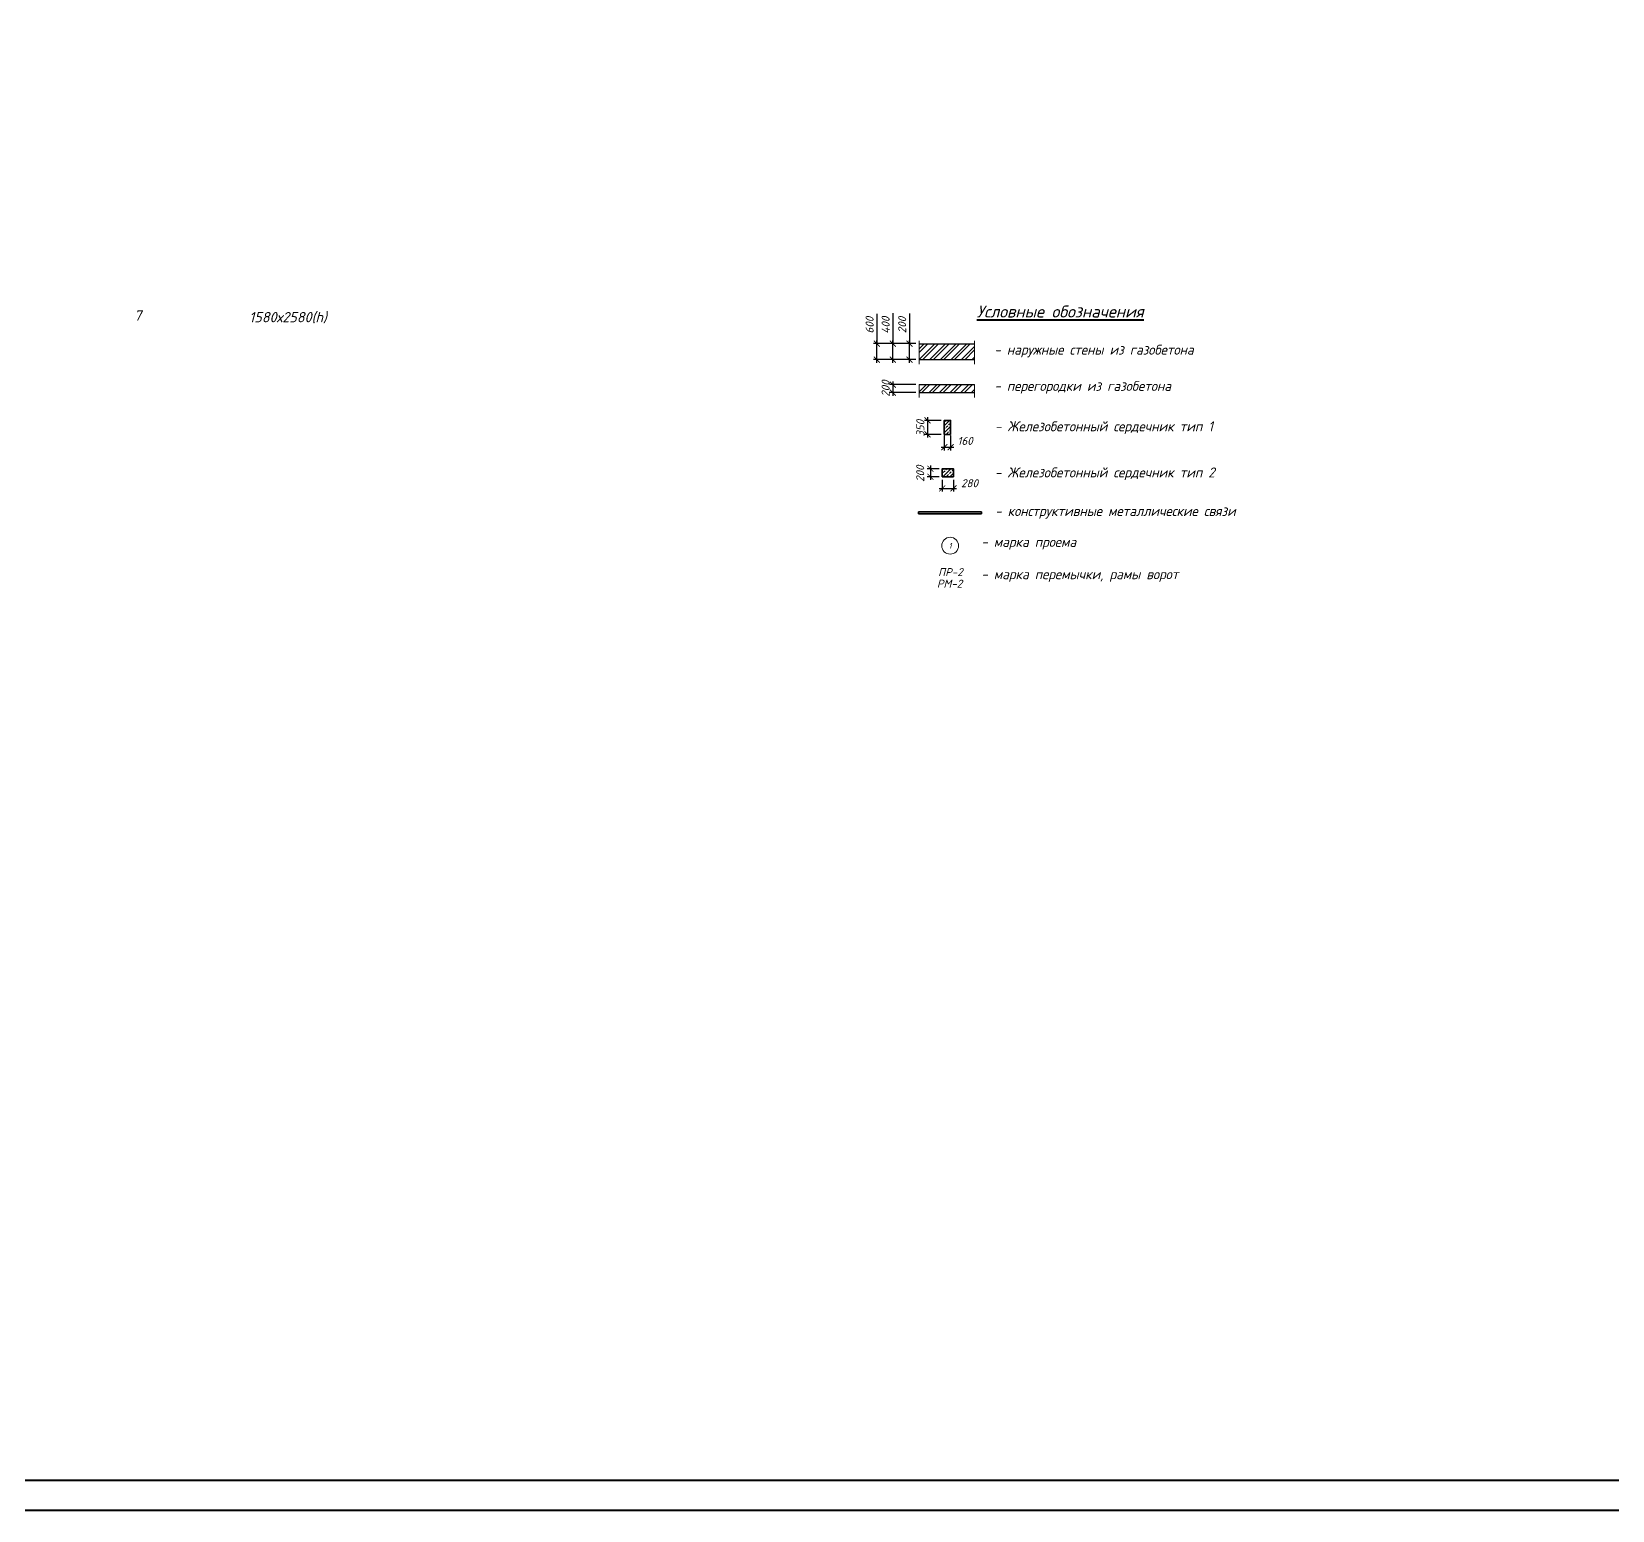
# Model space of a CAD drawing. Header units: millimetres. Extents: x -238377 to -11282, y -123214 to -44846.
# Drawn here: x -164343 to -124830, y -123214 to -86246 of the extents above; entities that cross this region are included whole.
import ezdxf
from ezdxf.enums import TextEntityAlignment as Align

# ---------------------------------------------------------------- set-up
doc = ezdxf.new("R2010")
doc.units = ezdxf.units.MM
doc.header["$MEASUREMENT"] = 0
doc.layers.get('0').update_dxf_attribs({"lineweight": 5})
doc.layers.add('#Hatch', color=252, linetype='Continuous', lineweight=5, true_color=0x696969)
for name, color, linetype, lineweight in [('#Бетон', 10, 'Continuous', 35), ('0_Ном._пера__99', 7, 'Continuous', 40), ('k_ Рамка', 7, 'Continuous', 50), ('размеры', 7, 'Continuous', 5), ('чертеж_Ном._пера__98', 7, 'Continuous', 35)]:
    doc.layers.add(name, color=color, linetype=linetype, lineweight=lineweight)
for name, color, linetype in [('#стены наруж', 7, 'Continuous'), ('текст', 7, 'Continuous'), ('чертеж', 7, 'Continuous')]:
    doc.layers.add(name, color=color, linetype=linetype)
doc.styles.add('GOST 2.304', font='isocpeui.ttf')
doc.styles.get("Standard").update_dxf_attribs({"font": 'isocpeui.ttf'})
doc.styles.add('STEP PR', font='isocpeui.ttf')
doc.dimstyles.new('STEP', dxfattribs={"dimtxt": 200, "dimasz": 150, "dimexe": 80, "dimexo": 80, "dimgap": 80, "dimtad": 1, "dimdec": 0, "dimzin": 0, "dimdsep": 46, "dimtxsty": 'Standard', "dimblk": 'ARCHTICK', "dimcen": 150, "dimdle": 80, "dimadec": 0, "dimazin": 0, "dimtfac": 1, "dimtdec": 0, "dimtofl": 0, "dimtmove": 1, "dimatfit": 3, "dimfxl": 1, "dimtolj": 1, "dimtzin": 0, "dimarcsym": 0})

# ---------------------------------------------------------------- blocks, each defined once
blk = doc.blocks.new('_ArchTick')
at = {"color": 0, "linetype": 'ByBlock', "const_width": 0.15}
blk.add_lwpolyline([(-0.5, -0.5), (0.5, 0.5)], dxfattribs=at)
blk = doc.blocks.new('*D244')
at = {"layer": 'Defpoints', "color": 0, "transparency": 16777216}
for p in [(-142816, -94047), (-142159, -94047), (-142159, -94447)]:
    blk.add_point(p, dxfattribs=at)
at = {"layer": 'размеры', "color": 0, "lineweight": -2, "transparency": 16777216}
for p, q in [((-142816, -93288), (-142816, -94047)), ((-142816, -94527), (-142816, -93967)), ((-142239, -94047), (-142896, -94047)), ((-142239, -94447), (-142896, -94447))]:
    blk.add_line(p, q, dxfattribs=at)
at = {"layer": 'размеры', "color": 0, "lineweight": -2, "transparency": 16777216, "xscale": 150, "yscale": 150, "zscale": 150}
for p, rotation in [((-142816, -94047), 90), ((-142816, -94447), 270)]:
    blk.add_blockref('_ArchTick', p, dxfattribs=dict(at, rotation=rotation))
at = {"layer": 'размеры', "color": 0, "transparency": 16777216, "insert": (-142996, -93585), "char_height": 200, "attachment_point": 5, "rotation": 90}
blk.add_mtext('\\A1;400', dxfattribs=at)
blk = doc.blocks.new('*D245')
at = {"layer": 'Defpoints', "color": 0, "lineweight": 0, "transparency": 16777216}
for p in [(-142159, -95070), (-142816, -95270), (-142159, -95270)]:
    blk.add_point(p, dxfattribs=at)
at = {"layer": 'размеры', "color": 0, "lineweight": -2, "transparency": 16777216}
for p, q in [((-142239, -95070), (-142896, -95070)), ((-142816, -94990), (-142816, -95350)), ((-142239, -95270), (-142896, -95270))]:
    blk.add_line(p, q, dxfattribs=at)
at = {"layer": 'размеры', "color": 0, "lineweight": -2, "transparency": 16777216, "xscale": 150, "yscale": 150, "zscale": 150}
for p, rotation in [((-142816, -95070), 90), ((-142816, -95270), 270)]:
    blk.add_blockref('_ArchTick', p, dxfattribs=dict(at, rotation=rotation))
at = {"layer": 'размеры', "color": 0, "transparency": 16777216, "insert": (-142996, -95170), "char_height": 200, "attachment_point": 5, "rotation": 90}
blk.add_mtext('\\A1;200', dxfattribs=at)
blk = doc.blocks.new('*D242')
at = {"layer": 'Defpoints', "color": 0, "transparency": 16777216}
for p in [(-143216, -94047), (-142559, -94047), (-142559, -94447)]:
    blk.add_point(p, dxfattribs=at)
at = {"layer": 'размеры', "color": 0, "lineweight": -2, "transparency": 16777216}
for p, q in [((-143216, -93298), (-143216, -94047)), ((-143216, -94527), (-143216, -93967)), ((-142639, -94047), (-143296, -94047)), ((-142639, -94447), (-143296, -94447))]:
    blk.add_line(p, q, dxfattribs=at)
at = {"layer": 'размеры', "color": 0, "lineweight": -2, "transparency": 16777216, "xscale": 150, "yscale": 150, "zscale": 150}
for p, rotation in [((-143216, -94047), 90), ((-143216, -94447), 270)]:
    blk.add_blockref('_ArchTick', p, dxfattribs=dict(at, rotation=rotation))
at = {"layer": 'размеры', "color": 0, "transparency": 16777216, "insert": (-143396, -93585), "char_height": 200, "attachment_point": 5, "rotation": 90}
blk.add_mtext('\\A1;600', dxfattribs=at)
blk = doc.blocks.new('*D243')
at = {"layer": 'Defpoints', "color": 0, "transparency": 16777216}
for p in [(-142402, -94047), (-142159, -94047), (-142159, -94447)]:
    blk.add_point(p, dxfattribs=at)
at = {"layer": 'размеры', "color": 0, "lineweight": -2, "transparency": 16777216}
for p, q in [((-142402, -93290), (-142402, -94047)), ((-142402, -94527), (-142402, -93967)), ((-142239, -94047), (-142482, -94047)), ((-142239, -94447), (-142482, -94447))]:
    blk.add_line(p, q, dxfattribs=at)
at = {"layer": 'размеры', "color": 0, "lineweight": -2, "transparency": 16777216, "xscale": 150, "yscale": 150, "zscale": 150}
for p, rotation in [((-142402, -94047), 90), ((-142402, -94447), 270)]:
    blk.add_blockref('_ArchTick', p, dxfattribs=dict(at, rotation=rotation))
at = {"layer": 'размеры', "color": 0, "transparency": 16777216, "insert": (-142582, -93582), "char_height": 200, "attachment_point": 5, "rotation": 90}
blk.add_mtext('\\A1;200', dxfattribs=at)
blk = doc.blocks.new('*U225')
at = {"color": 0, "linetype": 'ByBlock', "lineweight": -2}
blk.add_circle((0, 0), 6, dxfattribs=at)
blk.add_attdef('Узел', text='', height=4, dxfattribs=at).set_placement((0, 0), align=Align.MIDDLE_CENTER)
blk = doc.blocks.new('сердечник280х200')
at = {"layer": '#Hatch'}
h = blk.add_hatch(dxfattribs=at)
h.set_pattern_fill('ANSI33', color=256, scale=500)
h.paths.add_polyline_path([(-140, -100), (140, -100), (140, 100), (-140, 100)])
at = {"layer": '#Бетон'}
blk.add_lwpolyline([(-140, -100), (140, -100), (140, 100), (-140, 100)], close=True, dxfattribs=at)
blk = doc.blocks.new('сердечник160х300')
at = {"layer": '#Hatch'}
h = blk.add_hatch(dxfattribs=at)
h.set_pattern_fill('ANSI33', color=256, scale=500)
h.paths.add_polyline_path([(80, 150), (-80, 150), (-80, -198), (80, -198)])
at = {"layer": '#Бетон'}
blk.add_lwpolyline([(80, -200), (80, 150), (-80, 150), (-80, -200)], close=True, dxfattribs=at)
blk = doc.blocks.new('*D395')
at = {"layer": 'Defpoints', "color": 0, "lineweight": 0, "transparency": 16777216}
for p in [(-141531, -96264), (-141371, -96264), (-141371, -96636)]:
    blk.add_point(p, dxfattribs=at)
at = {"layer": 'размеры', "color": 0, "lineweight": -2, "transparency": 16777216}
for p, q in [((-141531, -96344), (-141531, -96716)), ((-141371, -96344), (-141371, -96716)), ((-141611, -96636), (-141291, -96636))]:
    blk.add_line(p, q, dxfattribs=at)
at = {"layer": 'размеры', "color": 0, "lineweight": -2, "transparency": 16777216, "xscale": 150, "yscale": 150, "zscale": 150, "rotation": 180}
blk.add_blockref('_ArchTick', (-141531, -96636), dxfattribs=at)
at = {"layer": 'размеры', "color": 0, "lineweight": -2, "transparency": 16777216, "xscale": 150, "yscale": 150, "zscale": 150}
blk.add_blockref('_ArchTick', (-141371, -96636), dxfattribs=at)
at = {"layer": 'размеры', "color": 0, "transparency": 16777216, "insert": (-141010, -96478), "char_height": 200, "attachment_point": 5}
blk.add_mtext('\\A1;160', dxfattribs=at)
blk = doc.blocks.new('*D396')
at = {"layer": 'Defpoints', "color": 0, "lineweight": 0, "transparency": 16777216}
for p in [(-141531, -95964), (-141948, -96314), (-141531, -96314)]:
    blk.add_point(p, dxfattribs=at)
at = {"layer": 'размеры', "color": 0, "lineweight": -2, "transparency": 16777216}
for p, q in [((-141611, -95964), (-142028, -95964)), ((-141948, -95884), (-141948, -96394)), ((-141611, -96314), (-142028, -96314))]:
    blk.add_line(p, q, dxfattribs=at)
at = {"layer": 'размеры', "color": 0, "lineweight": -2, "transparency": 16777216, "xscale": 150, "yscale": 150, "zscale": 150}
for p, rotation in [((-141948, -95964), 90), ((-141948, -96314), 270)]:
    blk.add_blockref('_ArchTick', p, dxfattribs=dict(at, rotation=rotation))
at = {"layer": 'размеры', "color": 0, "transparency": 16777216, "insert": (-142128, -96164), "char_height": 200, "attachment_point": 5, "rotation": 90}
blk.add_mtext('\\A1;350', dxfattribs=at)
blk = doc.blocks.new('*D397')
at = {"layer": 'Defpoints', "color": 0, "lineweight": 0, "transparency": 16777216}
for p in [(-141581, -97374), (-141301, -97374), (-141301, -97666)]:
    blk.add_point(p, dxfattribs=at)
at = {"layer": 'размеры', "color": 0, "lineweight": -2, "transparency": 16777216}
for p, q in [((-141581, -97454), (-141581, -97746)), ((-141301, -97454), (-141301, -97746)), ((-141661, -97666), (-141221, -97666))]:
    blk.add_line(p, q, dxfattribs=at)
at = {"layer": 'размеры', "color": 0, "lineweight": -2, "transparency": 16777216, "xscale": 150, "yscale": 150, "zscale": 150, "rotation": 180}
blk.add_blockref('_ArchTick', (-141581, -97666), dxfattribs=at)
at = {"layer": 'размеры', "color": 0, "lineweight": -2, "transparency": 16777216, "xscale": 150, "yscale": 150, "zscale": 150}
blk.add_blockref('_ArchTick', (-141301, -97666), dxfattribs=at)
at = {"layer": 'размеры', "color": 0, "transparency": 16777216, "insert": (-140899, -97536), "char_height": 200, "attachment_point": 5}
blk.add_mtext('\\A1;280', dxfattribs=at)
blk = doc.blocks.new('*D398')
at = {"layer": 'Defpoints', "color": 0, "lineweight": 0, "transparency": 16777216}
for p in [(-141581, -97174), (-141877, -97374), (-141581, -97374)]:
    blk.add_point(p, dxfattribs=at)
at = {"layer": 'размеры', "color": 0, "lineweight": -2, "transparency": 16777216}
for p, q in [((-141661, -97174), (-141957, -97174)), ((-141877, -97094), (-141877, -97454)), ((-141661, -97374), (-141957, -97374))]:
    blk.add_line(p, q, dxfattribs=at)
at = {"layer": 'размеры', "color": 0, "lineweight": -2, "transparency": 16777216, "xscale": 150, "yscale": 150, "zscale": 150}
for p, rotation in [((-141877, -97174), 90), ((-141877, -97374), 270)]:
    blk.add_blockref('_ArchTick', p, dxfattribs=dict(at, rotation=rotation))
at = {"layer": 'размеры', "color": 0, "transparency": 16777216, "insert": (-142132, -97299), "char_height": 200, "attachment_point": 5, "rotation": 90}
blk.add_mtext('\\A1;200', dxfattribs=at)

msp = doc.modelspace()

# ---------------------------------------------------------------- hatches: boundary and pattern name
at = {"layer": '#Hatch'}
h = msp.add_hatch(dxfattribs=at)
h.set_pattern_fill('ANSI32', color=256, scale=500)
h.set_pattern_definition([(45, (-181893.7, -135767.17), (-132.5825, 132.5825), []), (45, (-181805.31, -135767.17), (-132.5825, 132.5825), [])])
h.paths.add_polyline_path([(-140773.4, -94447.5), (-140773.4, -94047.5), (-142159.1, -94047.5), (-142159.1, -94447.5)])
h = msp.add_hatch(dxfattribs=at)
h.set_pattern_fill('ANSI32', color=256, scale=500)
h.set_pattern_definition([(45, (-181893.7, -136047.68), (-132.5825, 132.5825), []), (45, (-181805.31, -136047.68), (-132.5825, 132.5825), [])])
h.paths.add_polyline_path([(-140773.4, -95269.5), (-140773.4, -95069.5), (-142159.1, -95069.5), (-142159.1, -95269.5)])

# ---------------------------------------------------------------- linework, layer by layer
at = {"layer": '#Бетон'}
msp.add_lwpolyline([(-141581.4, -97373.5), (-141301.4, -97373.5), (-141301.4, -97173.5), (-141581.4, -97173.5)], close=True, dxfattribs=at)
at = {"layer": '#стены наруж', "lineweight": 30}
for points in [[(-142159.1, -94047.5), (-140773.4, -94047.5)], [(-140773.4, -94447.5), (-142159.1, -94447.5)]]:
    msp.add_lwpolyline(points, dxfattribs=at)
at = {"layer": '#стены наруж', "color": 34, "lineweight": 30}
for points in [[(-142159.1, -95069.5), (-140773.4, -95069.5)], [(-142159.1, -95269.5), (-140773.4, -95269.5)]]:
    msp.add_lwpolyline(points, dxfattribs=at)
at = {"color": 3, "lineweight": 40}
for points in [[(-238376.9, -44845.8), (-11282.4, -44845.8), (-11282.4, -123214.4), (-238376.9, -123214.4)], [(-237626.3, -45596.4), (-12033, -45596.4), (-12033, -122463.8), (-237626.3, -122463.8)]]:
    msp.add_lwpolyline(points, close=True, dxfattribs=at)
at = {"layer": 'чертеж', "lineweight": 5}
for points in [[(-142159.1, -93976.1), (-142159.1, -94563.4)], [(-140773.4, -93976.1), (-140773.4, -94563.4)], [(-142159.1, -95069.5), (-142159.1, -95393.6)], [(-140773.4, -95069.5), (-140773.4, -95393.6)]]:
    msp.add_lwpolyline(points, dxfattribs=at)
at = {"layer": 'чертеж_Ном._пера__98', "color": 102, "linetype": 'Continuous'}
for p, q in [((-142174, -98247.2), (-141402.4, -98247.2)), ((-142174, -98247.2), (-142174, -98299)), ((-142174, -98299), (-141402.4, -98299)), ((-141338.6, -98247.2), (-141402.4, -98247.2)), ((-141402.4, -98299), (-141338.6, -98299)), ((-141338.6, -98247.2), (-141308.5, -98247.2)), ((-141308.5, -98299), (-141338.6, -98299)), ((-140603.4, -98247.2), (-141308.5, -98247.2)), ((-141308.5, -98299), (-140603.4, -98299)), ((-140603.4, -98247.2), (-140603.4, -98299))]:
    msp.add_line(p, q, dxfattribs=at)

# ---------------------------------------------------------------- block references
at = {"layer": 'размеры'}
for name, p in [('сердечник160х300', (-141451.5, -96113.8)), ('сердечник280х200', (-141441.4, -97273.5))]:
    msp.add_blockref(name, p, dxfattribs=at)
at = {"layer": 'размеры', "xscale": 35, "yscale": 35, "zscale": 35}
msp.add_blockref('*U225', (-141382.6, -99098.6), dxfattribs=at).add_auto_attribs({'Узел': '1'})

# ---------------------------------------------------------------- texts
at = {"layer": '0_Ном._пера__99', "linetype": 'Continuous', "attachment_point": 4}
for s, insert, char_height in [('{\\LУсловные обозначения}', (-140716.5, -93243.5), 300), ('{\\W0.95;- наружные стены из газобетона}', (-140278.7, -94231.1), 250), ('{\\W0.95;- перегородки из газобетона}', (-140278.7, -95136.9), 250), ('{\\W0.95;- конструктивные металлические связи}', (-140258.5, -98265), 250)]:
    msp.add_mtext(s, dxfattribs=dict(at, insert=insert, char_height=char_height))
at = {"layer": '0_Ном._пера__99', "linetype": 'Continuous', "char_height": 250, "attachment_point": 4}
for s, insert, width in [('{\\W0.95;- Железобетонный сердечник тип 1}', (-140264.2, -96147.2), 5760.263), ('{\\W0.95;- Железобетонный сердечник тип 2}', (-140264.2, -97300.4), 5760.263), ('{\\W0.95;- марка проема}', (-140605.5, -99036.3), 3576.466), ('{\\W0.95;- марка перемычки, рамы ворот}', (-140605.5, -99844.2), 5837.808)]:
    msp.add_mtext(s, dxfattribs=dict(at, insert=insert, width=width))
at = {"layer": 'k_ Рамка', "color": 7, "style": 'STEP PR'}
for s, p in [('РМ-2', (-141714.9, -100146.9)), ('ПР-2', (-141684.3, -99859.1))]:
    msp.add_text(s, height=200, dxfattribs=at).set_placement(p)
at = {"layer": 'текст', "ltscale": 100, "style": 'GOST 2.304'}
msp.add_text('1580х2580(h)', height=256.564, dxfattribs=at).set_placement((-158904.4, -93512.9))
at = {"layer": 'текст', "ltscale": 100, "insert": (-162729.8, -93213.9), "char_height": 256.564, "attachment_point": 1, "style": 'GOST 2.304'}
msp.add_mtext_dynamic_manual_height_columns('\\pi949.48;7', width=2040.457, gutter_width=1250, heights=[0], dxfattribs=at)

# ---------------------------------------------------------------- dimensions: what is measured, and where the dimension line sits
at = {"layer": 'размеры'}
for base, p1, p2, text, picture, middle in [((-143216, -94047.5), (-142559, -94447.5), (-142559, -94047.5), '600', '*D242', (-143177.7, -93585.5)), ((-142401.7, -94047.5), (-142159.1, -94447.5), (-142159.1, -94047.5), '200', '*D243', (-142343.8, -93582.4))]:
    dim = msp.add_linear_dim(base=base, p1=p1, p2=p2, angle=90, text=text, dimstyle='STEP', dxfattribs=at)
    dim.commit()
    dim.dimension.update_dxf_attribs({"geometry": picture, "text_midpoint": middle, "dimtype": 160})
for base, p1, p2, picture, middle in [((-142816.1, -94047.5), (-142159.1, -94447.5), (-142159.1, -94047.5), '*D244', (-142777.8, -93585.5)), ((-142816.1, -95269.5), (-142159.1, -95069.5), (-142159.1, -95269.5), '*D245', (-142816.1, -95169.5)), ((-141947.5, -96313.8), (-141531.5, -95963.8), (-141531.5, -96313.8), '*D396', (-141947.5, -96163.8)), ((-141876.8, -97373.5), (-141581.4, -97173.5), (-141581.4, -97373.5), '*D398', (-141951.8, -97298.5))]:
    dim = msp.add_linear_dim(base=base, p1=p1, p2=p2, angle=90, dimstyle='STEP', dxfattribs=at)
    dim.commit()
    dim.dimension.update_dxf_attribs({"geometry": picture, "text_midpoint": middle, "dimtype": 160})
for base, p1, p2, picture, middle in [((-141371.5, -96636), (-141531.5, -96263.8), (-141371.5, -96263.8), '*D395', (-141009.6, -96658.4)), ((-141301.4, -97666.3), (-141581.4, -97373.5), (-141301.4, -97373.5), '*D397', (-140898.8, -97716.2))]:
    dim = msp.add_linear_dim(base=base, p1=p1, p2=p2, dimstyle='STEP', dxfattribs=at)
    dim.commit()
    dim.dimension.update_dxf_attribs({"geometry": picture, "text_midpoint": middle, "dimtype": 160})

doc.saveas('drawing.dxf')
